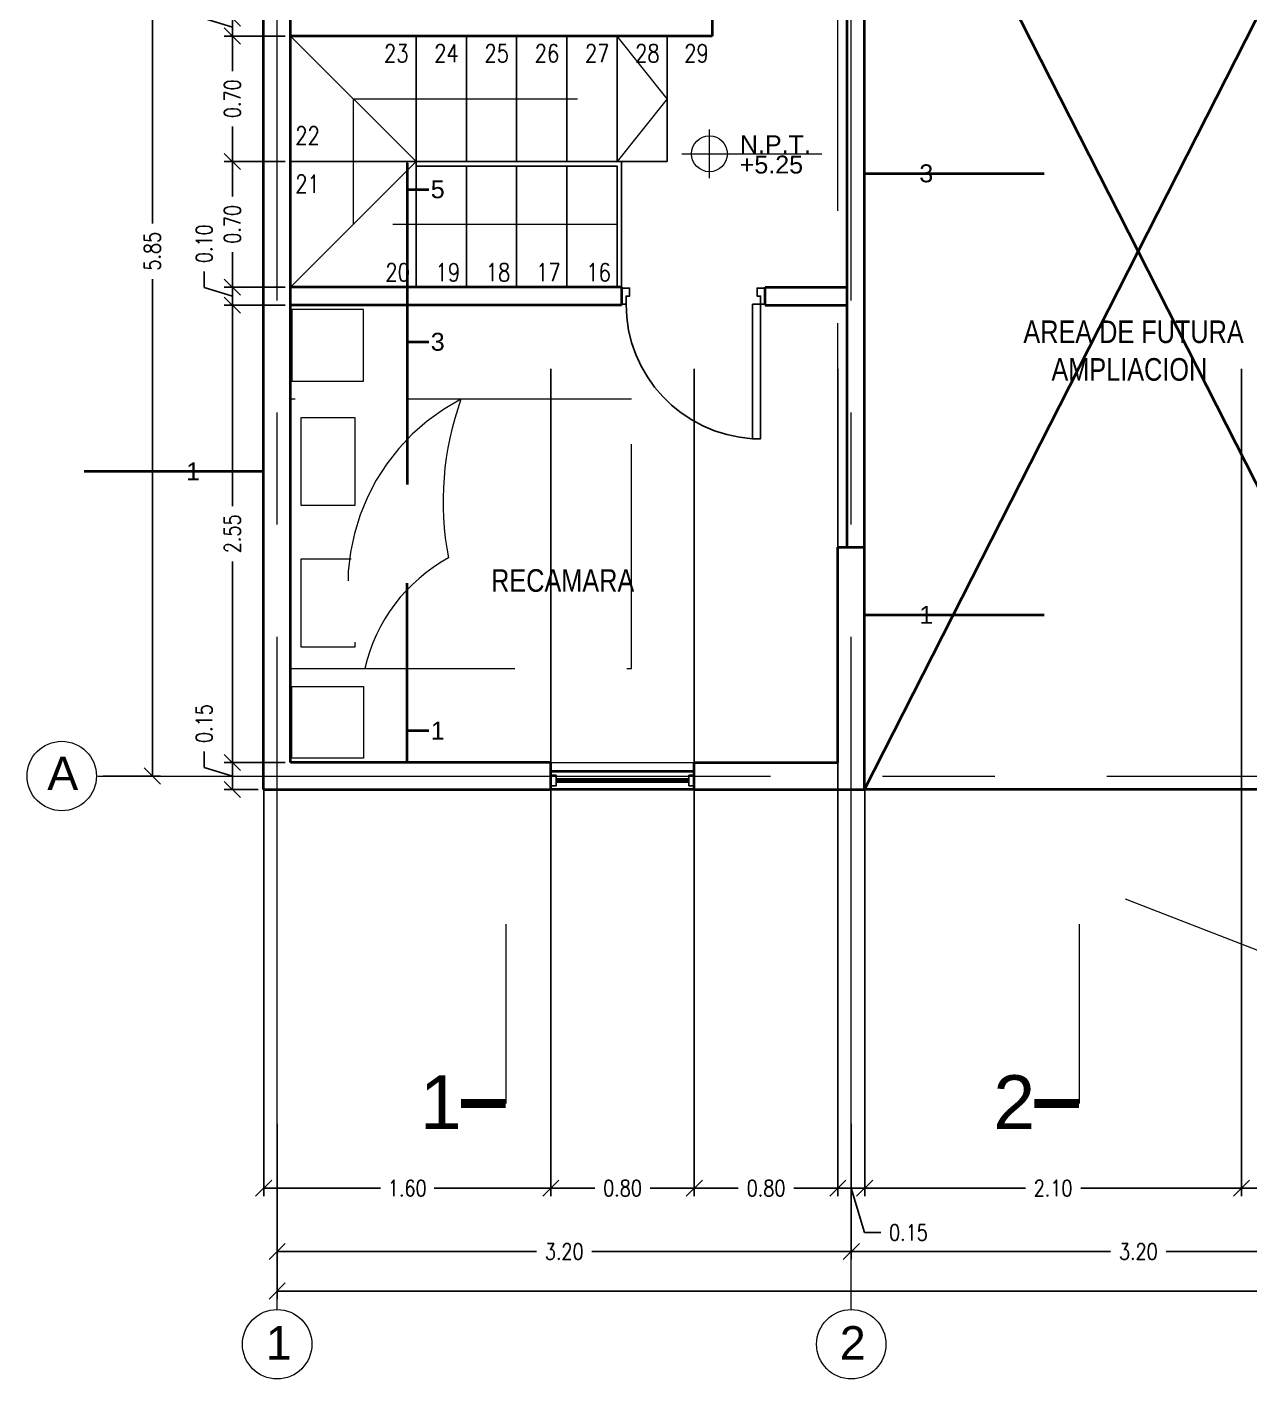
# Model space of a CAD drawing. Header units: metres. Extents: x -255 to -21, y -382 to -241.
# Drawn here: x -44.86 to -38.05, y -338.26 to -330.73 of the extents above; entities that cross this region are included whole.
import ezdxf
from ezdxf.enums import TextEntityAlignment as Align

# ---------------------------------------------------------------- set-up
doc = ezdxf.new("R2010")
doc.units = ezdxf.units.M
doc.header["$LTSCALE"] = 5
doc.header["$MEASUREMENT"] = 0
doc.linetypes.add('CENTER2', pattern=[1.125, 0.75, -0.125, 0.125, -0.125])
doc.linetypes.add('HIDDEN', pattern=[0.375, 0.25, -0.125])
doc.layers.get('0').update_dxf_attribs({"color": 30})
for name, color, linetype, lineweight in [('A-ANNO-DIMS', 3, 'Continuous', 18), ('A-ANNO-NOTE', 7, 'Continuous', 35), ('A-ANNO-SYMB', 3, 'Continuous', 18), ('A-ANNO-TEXT', 3, 'Continuous', 18), ('A-DOOR-FULL', 4, 'Continuous', 25), ('A-FLOR-LEVL', 7, 'Continuous', 35), ('A-FLOR-OVHD', 3, 'HIDDEN', 18), ('A-FLOR-STRS', 4, 'Continuous', 25), ('A-FURN', 8, 'Continuous', 18), ('A-GLAZ-FULL', 4, 'Continuous', 25), ('A-WALL-FULL-EXTR', 7, 'Continuous', 35), ('A-WALL-FULL-INTR', 7, 'Continuous', 35)]:
    doc.layers.add(name, color=color, linetype=linetype, lineweight=lineweight)
doc.styles.add('E-ARIAL', font='arial.ttf')
doc.styles.add('E-ROMANS', font='romans.shx', dxfattribs={"width": 0.8})
doc.styles.get("Standard").update_dxf_attribs({"font": 'arial.ttf'})
doc.dimstyles.new('E-0050_TICK_18', dxfattribs={"dimscale": 0.001, "dimtxt": 90, "dimasz": 90, "dimexe": 45, "dimexo": 30, "dimgap": 45, "dimtad": 0, "dimzin": 0, "dimdsep": 46, "dimtxsty": 'E-ROMANS', "dimblk": 'OBLIQUE', "dimcen": 45, "dimclrd": 256, "dimclre": 256, "dimclrt": 256, "dimadec": 0, "dimazin": 0, "dimtfac": 1, "dimtmove": 1, "dimatfit": 3, "dimldrblk": 'OPEN90', "dimfxl": 1, "dimtfill": 1, "dimtolj": 1, "dimtzin": 0, "dimarcsym": 0})
doc.dimstyles.new('E-0200_TICK_12', dxfattribs={"dimscale": 0.001, "dimtxt": 240, "dimasz": 240, "dimexe": 120, "dimexo": 80, "dimgap": 120, "dimtad": 0, "dimzin": 0, "dimdsep": 46, "dimtxsty": 'E-ROMANS', "dimblk": 'OBLIQUE', "dimcen": 120, "dimclrd": 256, "dimclre": 256, "dimclrt": 256, "dimadec": 0, "dimazin": 0, "dimtfac": 1, "dimtmove": 1, "dimatfit": 3, "dimldrblk": 'OPEN90', "dimfxl": 1, "dimtfill": 1, "dimtolj": 1, "dimtzin": 0, "dimlwd": -1, "dimarcsym": 0})

# ---------------------------------------------------------------- blocks, each defined once
blk = doc.blocks.new('TAG-LEVEL-PL')
for p, q in [((0, -0.1359), (0, 0.1359)), ((-0.1545, 0), (0.6266, 0))]:
    blk.add_line(p, q)
blk.add_circle((0, 0), 0.1)
at = {"style": 'E-ARIAL'}
blk.add_attdef('REF', text='', height=0.1, dxfattribs=at).set_placement((0.1697, -0.0271), align=Align.BOTTOM_LEFT)
blk.add_attdef('NIVEL', text='', height=0.1, dxfattribs=at).set_placement((0.1688, -0.01), align=Align.TOP_LEFT)
blk = doc.blocks.new('DOOR-75')
for points in [[(-0.07, 0.84), (-0.07, 0.09), (-0.025, 0.09), (-0.025, 0.84), (-0.07, 0.84)], [(-0.775, 0.09), (-0.8, 0.09), (-0.8, 0), (-0.755, 0), (-0.755, 0.045), (-0.775, 0.045), (-0.775, 0.09)], [(-0.025, 0.09), (0, 0.09), (0, 0), (-0.045, 0), (-0.045, 0.045), (-0.025, 0.045), (-0.025, 0.09)]]:
    blk.add_lwpolyline(points)
at = {"linetype": 'HIDDEN'}
blk.add_arc((-0.0225, 0.089), 0.7525, 93.61808, 179.92486, dxfattribs=at)
blk = doc.blocks.new('_Oblique')
at = {"color": 0, "linetype": 'ByBlock', "lineweight": -2}
blk.add_line((-0.5, -0.5), (0.5, 0.5), dxfattribs=at)
blk = doc.blocks.new('*D316')
at = {"layer": 'A-ANNO-DIMS', "lineweight": -2, "transparency": 16777216}
for p, q in [((-43.4679, -336.8433), (-43.4679, -337.5997)), ((-40.2679, -336.8433), (-40.2679, -337.5997)), ((-43.4679, -337.5547), (-42.0226, -337.5547)), ((-40.2679, -337.5547), (-41.7132, -337.5547))]:
    blk.add_line(p, q, dxfattribs=at)
at = {"layer": 'A-ANNO-DIMS', "lineweight": -2, "transparency": 16777216, "xscale": 0.09, "yscale": 0.09, "zscale": 0.09, "rotation": 180}
blk.add_blockref('_Oblique', (-43.4679, -337.5547), dxfattribs=at)
at = {"layer": 'A-ANNO-DIMS', "lineweight": -2, "transparency": 16777216, "xscale": 0.09, "yscale": 0.09, "zscale": 0.09}
blk.add_blockref('_Oblique', (-40.2679, -337.5547), dxfattribs=at)
at = {"layer": 'A-ANNO-DIMS', "transparency": 16777216, "insert": (-41.8679, -337.5547), "char_height": 0.09, "attachment_point": 5, "style": 'E-ROMANS', "bg_fill": 3, "box_fill_scale": 1.25, "bg_fill_color": 256, "bg_fill_true_color": 13158600, "bg_fill_transparency": 0}
blk.add_mtext('\\A1;3.20', dxfattribs=at)
blk = doc.blocks.new('_Open90')
at = {"color": 0, "linetype": 'ByBlock', "lineweight": -2}
for p, q in [((0, 0), (-1, 0)), ((-0.5, 0.5), (0, 0)), ((0, 0), (-0.5, -0.5))]:
    blk.add_line(p, q, dxfattribs=at)
blk = doc.blocks.new('*D317')
at = {"layer": 'A-ANNO-DIMS', "lineweight": -2, "transparency": 16777216}
for p, q in [((-40.2679, -336.8433), (-40.2679, -337.5997)), ((-37.0679, -337.5247), (-37.0679, -337.5097)), ((-40.2679, -337.5547), (-38.8226, -337.5547)), ((-37.0679, -337.5547), (-38.5132, -337.5547))]:
    blk.add_line(p, q, dxfattribs=at)
at = {"layer": 'A-ANNO-DIMS', "lineweight": -2, "transparency": 16777216, "xscale": 0.09, "yscale": 0.09, "zscale": 0.09, "rotation": 180}
blk.add_blockref('_Oblique', (-40.2679, -337.5547), dxfattribs=at)
at = {"layer": 'A-ANNO-DIMS', "lineweight": -2, "transparency": 16777216, "xscale": 0.09, "yscale": 0.09, "zscale": 0.09}
blk.add_blockref('_Oblique', (-37.0679, -337.5547), dxfattribs=at)
at = {"layer": 'A-ANNO-DIMS', "transparency": 16777216, "insert": (-38.6679, -337.5547), "char_height": 0.09, "attachment_point": 5, "style": 'E-ROMANS', "bg_fill": 3, "box_fill_scale": 1.25, "bg_fill_color": 256, "bg_fill_true_color": 13158600, "bg_fill_transparency": 0}
blk.add_mtext('\\A1;3.20', dxfattribs=at)
blk = doc.blocks.new('*D322')
at = {"layer": 'A-ANNO-DIMS', "lineweight": -2, "transparency": 16777216}
for p, q in [((-43.4679, -336.8433), (-43.4679, -337.8198)), ((-24.2679, -336.8433), (-24.2679, -337.8198)), ((-43.4679, -337.7748), (-24.2679, -337.7748))]:
    blk.add_line(p, q, dxfattribs=at)
at = {"layer": 'A-ANNO-DIMS', "lineweight": -2, "transparency": 16777216, "xscale": 0.09, "yscale": 0.09, "zscale": 0.09, "rotation": 180}
blk.add_blockref('_Oblique', (-43.4679, -337.7748), dxfattribs=at)
at = {"layer": 'A-ANNO-DIMS', "lineweight": -2, "transparency": 16777216, "xscale": 0.09, "yscale": 0.09, "zscale": 0.09}
blk.add_blockref('_Oblique', (-24.2679, -337.7748), dxfattribs=at)
at = {"layer": 'A-ANNO-DIMS', "transparency": 16777216, "insert": (-33.4432, -337.8662), "char_height": 0.09, "attachment_point": 5, "style": 'E-ROMANS', "bg_fill": 3, "box_fill_scale": 1.25, "bg_fill_color": 256, "bg_fill_true_color": 13158600, "bg_fill_transparency": 0}
blk.add_mtext('\\A1;19.20', dxfattribs=at)
blk = doc.blocks.new('*D323')
at = {"layer": 'A-ANNO-DIMS', "lineweight": -2, "transparency": 16777216}
for p, q in [((-43.5429, -332.6347), (-43.5429, -337.2463)), ((-41.9429, -332.6347), (-41.9429, -337.2463)), ((-43.5429, -337.2013), (-42.8925, -337.2013)), ((-41.9429, -337.2013), (-42.5934, -337.2013))]:
    blk.add_line(p, q, dxfattribs=at)
at = {"layer": 'A-ANNO-DIMS', "lineweight": -2, "transparency": 16777216, "xscale": 0.09, "yscale": 0.09, "zscale": 0.09, "rotation": 180}
blk.add_blockref('_Oblique', (-43.5429, -337.2013), dxfattribs=at)
at = {"layer": 'A-ANNO-DIMS', "lineweight": -2, "transparency": 16777216, "xscale": 0.09, "yscale": 0.09, "zscale": 0.09}
blk.add_blockref('_Oblique', (-41.9429, -337.2013), dxfattribs=at)
at = {"layer": 'A-ANNO-DIMS', "transparency": 16777216, "insert": (-42.7429, -337.2013), "char_height": 0.09, "attachment_point": 5, "style": 'E-ROMANS', "bg_fill": 3, "box_fill_scale": 1.25, "bg_fill_color": 256, "bg_fill_true_color": 13158600, "bg_fill_transparency": 0}
blk.add_mtext('\\A1;1.60', dxfattribs=at)
blk = doc.blocks.new('*D324')
at = {"layer": 'A-ANNO-DIMS', "lineweight": -2, "transparency": 16777216}
for p, q in [((-41.9429, -332.6347), (-41.9429, -337.2463)), ((-41.1429, -332.6347), (-41.1429, -337.2463)), ((-41.9429, -337.2013), (-41.6976, -337.2013)), ((-41.1429, -337.2013), (-41.3882, -337.2013))]:
    blk.add_line(p, q, dxfattribs=at)
at = {"layer": 'A-ANNO-DIMS', "lineweight": -2, "transparency": 16777216, "xscale": 0.09, "yscale": 0.09, "zscale": 0.09, "rotation": 180}
blk.add_blockref('_Oblique', (-41.9429, -337.2013), dxfattribs=at)
at = {"layer": 'A-ANNO-DIMS', "lineweight": -2, "transparency": 16777216, "xscale": 0.09, "yscale": 0.09, "zscale": 0.09}
blk.add_blockref('_Oblique', (-41.1429, -337.2013), dxfattribs=at)
at = {"layer": 'A-ANNO-DIMS', "transparency": 16777216, "insert": (-41.5429, -337.2013), "char_height": 0.09, "attachment_point": 5, "style": 'E-ROMANS', "bg_fill": 3, "box_fill_scale": 1.25, "bg_fill_color": 256, "bg_fill_true_color": 13158600, "bg_fill_transparency": 0}
blk.add_mtext('\\A1;0.80', dxfattribs=at)
blk = doc.blocks.new('*D325')
at = {"layer": 'A-ANNO-DIMS', "lineweight": -2, "transparency": 16777216}
for p, q in [((-41.1429, -332.6347), (-41.1429, -337.2463)), ((-40.3429, -332.6347), (-40.3429, -337.2463)), ((-41.1429, -337.2013), (-40.8976, -337.2013)), ((-40.3429, -337.2013), (-40.5882, -337.2013))]:
    blk.add_line(p, q, dxfattribs=at)
at = {"layer": 'A-ANNO-DIMS', "lineweight": -2, "transparency": 16777216, "xscale": 0.09, "yscale": 0.09, "zscale": 0.09, "rotation": 180}
blk.add_blockref('_Oblique', (-41.1429, -337.2013), dxfattribs=at)
at = {"layer": 'A-ANNO-DIMS', "lineweight": -2, "transparency": 16777216, "xscale": 0.09, "yscale": 0.09, "zscale": 0.09}
blk.add_blockref('_Oblique', (-40.3429, -337.2013), dxfattribs=at)
at = {"layer": 'A-ANNO-DIMS', "transparency": 16777216, "insert": (-40.7429, -337.2013), "char_height": 0.09, "attachment_point": 5, "style": 'E-ROMANS', "bg_fill": 3, "box_fill_scale": 1.25, "bg_fill_color": 256, "bg_fill_true_color": 13158600, "bg_fill_transparency": 0}
blk.add_mtext('\\A1;0.80', dxfattribs=at)
blk = doc.blocks.new('*D326')
at = {"layer": 'A-ANNO-DIMS', "lineweight": -2, "transparency": 16777216}
for p, q in [((-40.3429, -332.6347), (-40.3429, -337.2463)), ((-40.1929, -332.6347), (-40.1929, -337.2463)), ((-40.3429, -337.2013), (-40.1929, -337.2013)), ((-40.2679, -337.2013), (-40.1937, -337.4488)), ((-40.1937, -337.4488), (-40.1037, -337.4488))]:
    blk.add_line(p, q, dxfattribs=at)
at = {"layer": 'A-ANNO-DIMS', "lineweight": -2, "transparency": 16777216, "xscale": 0.09, "yscale": 0.09, "zscale": 0.09, "rotation": 180}
blk.add_blockref('_Oblique', (-40.3429, -337.2013), dxfattribs=at)
at = {"layer": 'A-ANNO-DIMS', "lineweight": -2, "transparency": 16777216, "xscale": 0.09, "yscale": 0.09, "zscale": 0.09}
blk.add_blockref('_Oblique', (-40.1929, -337.2013), dxfattribs=at)
at = {"layer": 'A-ANNO-DIMS', "transparency": 16777216, "insert": (-39.949, -337.4488), "char_height": 0.09, "attachment_point": 5, "style": 'E-ROMANS', "bg_fill": 3, "box_fill_scale": 1.25, "bg_fill_color": 256, "bg_fill_true_color": 13158600, "bg_fill_transparency": 0}
blk.add_mtext('\\A1;0.15', dxfattribs=at)
blk = doc.blocks.new('*D327')
at = {"layer": 'A-ANNO-DIMS', "lineweight": -2, "transparency": 16777216}
for p, q in [((-40.1929, -332.6347), (-40.1929, -337.2463)), ((-38.0929, -332.6347), (-38.0929, -337.2463)), ((-40.1929, -337.2013), (-39.2976, -337.2013)), ((-38.0929, -337.2013), (-38.9882, -337.2013))]:
    blk.add_line(p, q, dxfattribs=at)
at = {"layer": 'A-ANNO-DIMS', "lineweight": -2, "transparency": 16777216, "xscale": 0.09, "yscale": 0.09, "zscale": 0.09, "rotation": 180}
blk.add_blockref('_Oblique', (-40.1929, -337.2013), dxfattribs=at)
at = {"layer": 'A-ANNO-DIMS', "lineweight": -2, "transparency": 16777216, "xscale": 0.09, "yscale": 0.09, "zscale": 0.09}
blk.add_blockref('_Oblique', (-38.0929, -337.2013), dxfattribs=at)
at = {"layer": 'A-ANNO-DIMS', "transparency": 16777216, "insert": (-39.1429, -337.2013), "char_height": 0.09, "attachment_point": 5, "style": 'E-ROMANS', "bg_fill": 3, "box_fill_scale": 1.25, "bg_fill_color": 256, "bg_fill_true_color": 13158600, "bg_fill_transparency": 0}
blk.add_mtext('\\A1;2.10', dxfattribs=at)
blk = doc.blocks.new('*D328')
at = {"layer": 'A-ANNO-DIMS', "lineweight": -2, "transparency": 16777216}
for p, q in [((-38.0929, -332.6347), (-38.0929, -337.2463)), ((-37.1429, -332.6347), (-37.1429, -337.2463)), ((-38.0929, -337.2013), (-37.7726, -337.2013)), ((-37.1429, -337.2013), (-37.4632, -337.2013))]:
    blk.add_line(p, q, dxfattribs=at)
at = {"layer": 'A-ANNO-DIMS', "lineweight": -2, "transparency": 16777216, "xscale": 0.09, "yscale": 0.09, "zscale": 0.09, "rotation": 180}
blk.add_blockref('_Oblique', (-38.0929, -337.2013), dxfattribs=at)
at = {"layer": 'A-ANNO-DIMS', "lineweight": -2, "transparency": 16777216, "xscale": 0.09, "yscale": 0.09, "zscale": 0.09}
blk.add_blockref('_Oblique', (-37.1429, -337.2013), dxfattribs=at)
at = {"layer": 'A-ANNO-DIMS', "transparency": 16777216, "insert": (-37.6179, -337.2013), "char_height": 0.09, "attachment_point": 5, "style": 'E-ROMANS', "bg_fill": 3, "box_fill_scale": 1.25, "bg_fill_color": 256, "bg_fill_true_color": 13158600, "bg_fill_transparency": 0}
blk.add_mtext('\\A1;0.95', dxfattribs=at)
blk = doc.blocks.new('*D520')
at = {"layer": 'A-ANNO-DIMS', "lineweight": -2, "transparency": 16777216}
for p, q in [((-43.8751, -330.6815), (-43.8751, -330.5915)), ((-43.4233, -330.6787), (-43.7626, -330.6787)), ((-43.7176, -330.6787), (-43.7176, -330.7787)), ((-43.7176, -330.7287), (-43.8751, -330.6815)), ((-43.4233, -330.7787), (-43.7626, -330.7787))]:
    blk.add_line(p, q, dxfattribs=at)
at = {"layer": 'A-ANNO-DIMS', "lineweight": -2, "transparency": 16777216, "xscale": 0.09, "yscale": 0.09, "zscale": 0.09}
for p, rotation in [((-43.7176, -330.6787), 90), ((-43.7176, -330.7787), 270)]:
    blk.add_blockref('_Oblique', p, dxfattribs=dict(at, rotation=rotation))
at = {"layer": 'A-ANNO-DIMS', "transparency": 16777216, "insert": (-43.8751, -330.4367), "char_height": 0.09, "attachment_point": 5, "rotation": 90, "style": 'E-ROMANS', "bg_fill": 3, "box_fill_scale": 1.25, "bg_fill_color": 256, "bg_fill_true_color": 13158600, "bg_fill_transparency": 0}
blk.add_mtext('\\A1;0.10', dxfattribs=at)
blk = doc.blocks.new('*D521')
at = {"layer": 'A-ANNO-DIMS', "lineweight": -2, "transparency": 16777216}
for p, q in [((-43.4233, -330.7787), (-43.7626, -330.7787)), ((-43.7176, -330.7787), (-43.7176, -330.974)), ((-43.7176, -331.4787), (-43.7176, -331.2834)), ((-43.4233, -331.4787), (-43.7626, -331.4787))]:
    blk.add_line(p, q, dxfattribs=at)
at = {"layer": 'A-ANNO-DIMS', "lineweight": -2, "transparency": 16777216, "xscale": 0.09, "yscale": 0.09, "zscale": 0.09}
for p, rotation in [((-43.7176, -330.7787), 90), ((-43.7176, -331.4787), 270)]:
    blk.add_blockref('_Oblique', p, dxfattribs=dict(at, rotation=rotation))
at = {"layer": 'A-ANNO-DIMS', "transparency": 16777216, "insert": (-43.7176, -331.1287), "char_height": 0.09, "attachment_point": 5, "rotation": 90, "style": 'E-ROMANS', "bg_fill": 3, "box_fill_scale": 1.25, "bg_fill_color": 256, "bg_fill_true_color": 13158600, "bg_fill_transparency": 0}
blk.add_mtext('\\A1;0.70', dxfattribs=at)
blk = doc.blocks.new('*D522')
at = {"layer": 'A-ANNO-DIMS', "lineweight": -2, "transparency": 16777216}
for p, q in [((-43.4233, -331.4787), (-43.7626, -331.4787)), ((-43.7176, -331.4787), (-43.7176, -331.674)), ((-43.7176, -332.1787), (-43.7176, -331.9834)), ((-43.4233, -332.1787), (-43.7626, -332.1787))]:
    blk.add_line(p, q, dxfattribs=at)
at = {"layer": 'A-ANNO-DIMS', "lineweight": -2, "transparency": 16777216, "xscale": 0.09, "yscale": 0.09, "zscale": 0.09}
for p, rotation in [((-43.7176, -331.4787), 90), ((-43.7176, -332.1787), 270)]:
    blk.add_blockref('_Oblique', p, dxfattribs=dict(at, rotation=rotation))
at = {"layer": 'A-ANNO-DIMS', "transparency": 16777216, "insert": (-43.7176, -331.8287), "char_height": 0.09, "attachment_point": 5, "rotation": 90, "style": 'E-ROMANS', "bg_fill": 3, "box_fill_scale": 1.25, "bg_fill_color": 256, "bg_fill_true_color": 13158600, "bg_fill_transparency": 0}
blk.add_mtext('\\A1;0.70', dxfattribs=at)
blk = doc.blocks.new('*D523')
at = {"layer": 'A-ANNO-DIMS', "lineweight": -2, "transparency": 16777216}
for p, q in [((-43.8751, -332.1815), (-43.8751, -332.0915)), ((-43.7176, -332.2287), (-43.8751, -332.1815)), ((-43.4233, -332.1787), (-43.7626, -332.1787)), ((-43.7176, -332.1787), (-43.7176, -332.2787)), ((-43.4233, -332.2787), (-43.7626, -332.2787))]:
    blk.add_line(p, q, dxfattribs=at)
at = {"layer": 'A-ANNO-DIMS', "lineweight": -2, "transparency": 16777216, "xscale": 0.09, "yscale": 0.09, "zscale": 0.09}
for p, rotation in [((-43.7176, -332.1787), 90), ((-43.7176, -332.2787), 270)]:
    blk.add_blockref('_Oblique', p, dxfattribs=dict(at, rotation=rotation))
at = {"layer": 'A-ANNO-DIMS', "transparency": 16777216, "insert": (-43.8751, -331.9367), "char_height": 0.09, "attachment_point": 5, "rotation": 90, "style": 'E-ROMANS', "bg_fill": 3, "box_fill_scale": 1.25, "bg_fill_color": 256, "bg_fill_true_color": 13158600, "bg_fill_transparency": 0}
blk.add_mtext('\\A1;0.10', dxfattribs=at)
blk = doc.blocks.new('*D524')
at = {"layer": 'A-ANNO-DIMS', "lineweight": -2, "transparency": 16777216}
for p, q in [((-43.4233, -332.2787), (-43.7626, -332.2787)), ((-43.7176, -332.2787), (-43.7176, -333.399)), ((-43.7176, -334.8287), (-43.7176, -333.7084)), ((-43.4233, -334.8287), (-43.7626, -334.8287))]:
    blk.add_line(p, q, dxfattribs=at)
at = {"layer": 'A-ANNO-DIMS', "lineweight": -2, "transparency": 16777216, "xscale": 0.09, "yscale": 0.09, "zscale": 0.09}
for p, rotation in [((-43.7176, -332.2787), 90), ((-43.7176, -334.8287), 270)]:
    blk.add_blockref('_Oblique', p, dxfattribs=dict(at, rotation=rotation))
at = {"layer": 'A-ANNO-DIMS', "transparency": 16777216, "insert": (-43.7176, -333.5537), "char_height": 0.09, "attachment_point": 5, "rotation": 90, "style": 'E-ROMANS', "bg_fill": 3, "box_fill_scale": 1.25, "bg_fill_color": 256, "bg_fill_true_color": 13158600, "bg_fill_transparency": 0}
blk.add_mtext('\\A1;2.55', dxfattribs=at)
blk = doc.blocks.new('*D525')
at = {"layer": 'A-ANNO-DIMS', "lineweight": -2, "transparency": 16777216}
for p, q in [((-43.8751, -334.8565), (-43.8751, -334.7665)), ((-43.7176, -334.9037), (-43.8751, -334.8565)), ((-43.4233, -334.8287), (-43.7626, -334.8287)), ((-43.7176, -334.8287), (-43.7176, -334.9787)), ((-43.5733, -334.9787), (-43.7626, -334.9787))]:
    blk.add_line(p, q, dxfattribs=at)
at = {"layer": 'A-ANNO-DIMS', "lineweight": -2, "transparency": 16777216, "xscale": 0.09, "yscale": 0.09, "zscale": 0.09}
for p, rotation in [((-43.7176, -334.8287), 90), ((-43.7176, -334.9787), 270)]:
    blk.add_blockref('_Oblique', p, dxfattribs=dict(at, rotation=rotation))
at = {"layer": 'A-ANNO-DIMS', "transparency": 16777216, "insert": (-43.8751, -334.6117), "char_height": 0.09, "attachment_point": 5, "rotation": 90, "style": 'E-ROMANS', "bg_fill": 3, "box_fill_scale": 1.25, "bg_fill_color": 256, "bg_fill_true_color": 13158600, "bg_fill_transparency": 0}
blk.add_mtext('\\A1;0.15', dxfattribs=at)
blk = doc.blocks.new('*D526')
at = {"layer": 'A-ANNO-DIMS', "lineweight": -2, "transparency": 16777216}
for p, q in [((-44.4383, -329.0537), (-44.1184, -329.0537)), ((-44.1634, -329.0537), (-44.1634, -331.824)), ((-44.1634, -334.9037), (-44.1634, -332.1334)), ((-44.4383, -334.9037), (-44.1184, -334.9037))]:
    blk.add_line(p, q, dxfattribs=at)
at = {"layer": 'A-ANNO-DIMS', "lineweight": -2, "transparency": 16777216, "xscale": 0.09, "yscale": 0.09, "zscale": 0.09}
for p, rotation in [((-44.1634, -329.0537), 90), ((-44.1634, -334.9037), 270)]:
    blk.add_blockref('_Oblique', p, dxfattribs=dict(at, rotation=rotation))
at = {"layer": 'A-ANNO-DIMS', "transparency": 16777216, "insert": (-44.1634, -331.9787), "char_height": 0.09, "attachment_point": 5, "rotation": 90, "style": 'E-ROMANS', "bg_fill": 3, "box_fill_scale": 1.25, "bg_fill_color": 256, "bg_fill_true_color": 13158600, "bg_fill_transparency": 0}
blk.add_mtext('\\A1;5.85', dxfattribs=at)
blk = doc.blocks.new('TAG-CORTE-2')
blk.add_line((0, 0), (0, 2))
at = {"const_width": 0.1}
blk.add_lwpolyline([(0, 2), (0.5, 2)], dxfattribs=at)
at = {"style": 'E-ARIAL'}
blk.add_attdef('A', text='', height=0.6, dxfattribs=at).set_placement((0.5, 2), align=Align.MIDDLE_LEFT)

msp = doc.modelspace()

# ---------------------------------------------------------------- linework, layer by layer
at = {"layer": 'A-ANNO-SYMB', "linetype": 'CENTER2'}
for p, q in [((-43.4683, -337.8776), (-43.4683, -327.2642)), ((-40.2683, -337.8776), (-40.2683, -327.2642)), ((-44.4683, -334.9037), (-23.2683, -334.9037))]:
    msp.add_line(p, q, dxfattribs=at)
for centre in [(-44.6686, -334.9037), (-43.4679, -338.0712), (-40.2679, -338.0712)]:
    msp.add_circle(centre, 0.1935, dxfattribs=at)
at = {"layer": 'A-FLOR-LEVL'}
for p, q in [((-41.1433, -334.8787), (-41.9433, -334.8787)), ((-41.1433, -334.9787), (-41.9433, -334.9787))]:
    msp.add_line(p, q, dxfattribs=at)
at = {"layer": 'A-FLOR-LEVL', "color": 8}
msp.add_line((-37.1433, -334.9787), (-40.1933, -334.9787), dxfattribs=at)
at = {"layer": 'A-FLOR-LEVL'}
for points in [[(-40.1933, -334.9787), (-37.1433, -328.9787)], [(-40.1933, -328.9787), (-37.1433, -334.9787)]]:
    msp.add_lwpolyline(points, dxfattribs=at)
at = {"layer": 'A-FLOR-OVHD'}
for p, q in [((-40.3433, -333.6287), (-40.3433, -330.3287)), ((-41.2933, -331.1287), (-41.5733, -330.7787)), ((-43.0433, -331.8287), (-43.0433, -331.1287)), ((-43.0433, -331.1287), (-41.2933, -331.1287)), ((-41.2933, -331.1287), (-41.5733, -331.4787)), ((-41.5733, -331.8287), (-43.0433, -331.8287)), ((-38.7408, -335.5885), (-37.687, -335.9988))]:
    msp.add_line(p, q, dxfattribs=at)
at = {"layer": 'A-FLOR-STRS'}
for p, q in [((-42.6933, -331.4787), (-43.3933, -330.7787)), ((-42.6933, -331.4787), (-42.6933, -330.7787)), ((-42.4133, -331.4787), (-42.4133, -330.7787)), ((-42.1333, -331.4787), (-42.1333, -330.7787)), ((-41.8533, -331.4787), (-41.8533, -330.7787)), ((-41.5733, -331.4787), (-41.5733, -330.7787)), ((-41.2933, -331.4787), (-41.2933, -330.7787)), ((-42.6933, -331.4787), (-43.3933, -331.4787)), ((-43.3933, -331.4787), (-42.3448, -331.4787)), ((-42.6933, -331.4787), (-43.3933, -332.1787)), ((-42.6933, -331.4787), (-42.6933, -332.1787)), ((-42.6933, -331.5037), (-42.6933, -331.4787)), ((-42.4133, -331.5037), (-42.4133, -332.1787)), ((-42.1333, -331.5037), (-42.1333, -332.1787)), ((-41.8533, -331.5037), (-41.8533, -332.1787)), ((-41.5733, -331.5037), (-41.5733, -332.1787)), ((-41.5483, -331.4787), (-41.2933, -331.4787))]:
    msp.add_line(p, q, dxfattribs=at)
for points in [[(-41.5483, -332.1787), (-41.5483, -331.4787), (-42.6933, -331.4787)], [(-41.5733, -332.1787), (-41.5733, -331.5037), (-42.6933, -331.5037)]]:
    msp.add_lwpolyline(points, dxfattribs=at)
at = {"layer": 'A-FURN', "linetype": 'HIDDEN'}
for p, q in [((-42.9858, -332.3037), (-43.3858, -332.3037)), ((-43.3858, -332.3037), (-43.3858, -332.7025)), ((-42.9858, -332.7025), (-42.9858, -332.3037)), ((-43.3858, -332.7025), (-42.9858, -332.7025)), ((-43.3933, -332.8037), (-43.3933, -334.3037)), ((-41.4933, -332.8037), (-43.3933, -332.8037)), ((-41.4933, -334.3037), (-41.4933, -332.8037)), ((-43.3933, -334.3037), (-41.4933, -334.3037)), ((-43.3858, -334.8037), (-43.3858, -334.4049)), ((-43.3858, -334.4049), (-42.9858, -334.4049)), ((-42.9858, -334.4049), (-42.9858, -334.8037)), ((-42.9858, -334.8037), (-43.3858, -334.8037))]:
    msp.add_line(p, q, dxfattribs=at)
msp.add_lwpolyline([(-43.0335, -332.9063), (-43.3357, -332.9063), (-43.3357, -333.3947), (-43.0335, -333.3947)], close=True, dxfattribs=at)
msp.add_lwpolyline([(-43.0547, -333.6949), (-43.3357, -333.6949), (-43.3357, -334.1833), (-43.0335, -334.1833), (-43.0335, -334.1585)], dxfattribs=at)
for centre, radius, start, end in [((-41.9034, -333.8424), 1.1706, 117.46532, 203.2116), ((-40.864, -333.374), 1.6791, 160.14553, 190.79235), ((-42.0619, -334.5142), 0.9412, 118.6672, 167.07686)]:
    msp.add_arc(centre, radius, start, end, dxfattribs=at)
at = {"layer": 'A-GLAZ-FULL'}
for p, q in [((-41.9433, -334.8987), (-41.9133, -334.8987)), ((-41.1733, -334.8987), (-41.1433, -334.8987)), ((-41.9433, -334.9587), (-41.9133, -334.9587)), ((-41.9133, -334.9187), (-41.1733, -334.9187)), ((-41.9133, -334.9287), (-41.1733, -334.9287)), ((-41.9133, -334.9387), (-41.1733, -334.9387)), ((-41.1733, -334.9587), (-41.1433, -334.9587))]:
    msp.add_line(p, q, dxfattribs=at)
at = {"layer": 'A-GLAZ-FULL', "ltscale": 0.001}
for p, q in [((-41.9133, -334.9587), (-41.9133, -334.8987)), ((-41.1733, -334.9587), (-41.1733, -334.8987))]:
    msp.add_line(p, q, dxfattribs=at)
at = {"layer": 'A-WALL-FULL-EXTR'}
for p, q in [((-43.5433, -334.9787), (-43.5433, -328.9787)), ((-43.3933, -332.1787), (-43.3933, -330.6787)), ((-43.3933, -334.8287), (-43.3933, -332.1787)), ((-40.3433, -334.8287), (-40.3433, -333.6287)), ((-40.1933, -334.9787), (-40.1933, -333.6287)), ((-41.9433, -334.8287), (-43.3933, -334.8287)), ((-41.9433, -334.9787), (-41.9433, -334.8287)), ((-43.5433, -334.9787), (-41.9433, -334.9787)), ((-40.3433, -334.9787), (-40.1933, -334.9787))]:
    msp.add_line(p, q, dxfattribs=at)
msp.add_lwpolyline([(-40.3433, -333.6287), (-40.1933, -333.6287)], dxfattribs=at)
at = {"layer": 'A-WALL-FULL-INTR'}
for p, q in [((-40.2933, -330.3287), (-40.2933, -333.6287)), ((-40.1933, -333.6287), (-40.1933, -330.3287)), ((-41.0432, -330.6787), (-41.0432, -330.7787)), ((-41.0432, -330.7787), (-43.3933, -330.7787)), ((-41.5483, -332.1787), (-43.3933, -332.1787)), ((-41.5483, -332.2787), (-43.3933, -332.2787))]:
    msp.add_line(p, q, dxfattribs=at)
for points in [[(-41.5483, -332.1787), (-41.5483, -332.2787)], [(-40.7483, -332.1787), (-40.2933, -332.1787)], [(-40.7483, -332.2787), (-40.7483, -332.1787)], [(-40.7483, -332.2787), (-40.2933, -332.2787)]]:
    msp.add_lwpolyline(points, dxfattribs=at)

# ---------------------------------------------------------------- block references
at = {"layer": 'A-ANNO-SYMB'}
msp.add_blockref('TAG-LEVEL-PL', (-41.0586, -331.4351), dxfattribs=at).add_auto_attribs({'NIVEL': '+5.25', 'REF': 'N.P.T.'})
at = {"layer": 'A-DOOR-FULL', "xscale": -1, "rotation": 180}
msp.add_blockref('DOOR-75', (-40.7483, -332.1837), dxfattribs=at)

# ---------------------------------------------------------------- texts
at = {"layer": 'A-ANNO-TEXT'}
for s, insert, char_height, attachment_point, style in [('23', (-42.7356, -330.9252), 0.1, 9, 'E-ROMANS'), ('24', (-42.4556, -330.9252), 0.1, 9, 'E-ROMANS'), ('25', (-42.1756, -330.9252), 0.1, 9, 'E-ROMANS'), ('26', (-41.8956, -330.9252), 0.1, 9, 'E-ROMANS'), ('27', (-41.6156, -330.9252), 0.1, 9, 'E-ROMANS'), ('28', (-41.3356, -330.9252), 0.1, 9, 'E-ROMANS'), ('29', (-41.0622, -330.9252), 0.1, 9, 'E-ROMANS'), ('22', (-43.2302, -331.3839), 0.1, 9, 'E-ROMANS'), ('3', (-39.8887, -331.5449), 0.1, 4, 'E-ARIAL'), ('21', (-43.2301, -331.6531), 0.1, 9, 'E-ROMANS'), ('5', (-42.6118, -331.6338), 0.1, 4, 'E-ARIAL'), ('20', (-42.728, -332.1459), 0.1, 9, 'E-ROMANS'), ('19', (-42.448, -332.1459), 0.1, 9, 'E-ROMANS'), ('18', (-42.168, -332.1459), 0.1, 9, 'E-ROMANS'), ('17', (-41.888, -332.1459), 0.1, 9, 'E-ROMANS'), ('16', (-41.608, -332.1459), 0.1, 9, 'E-ROMANS'), ('{\\fArial|b0|i0|c0|p34;AREA DE FUTURA\\P    AMPLIACION}', (-39.3086, -332.3642), 0.126, 1, 'E-ROMANS'), ('3', (-42.6118, -332.4839), 0.1, 4, 'E-ARIAL'), ('1', (-43.8978, -333.206), 0.1, 6, 'E-ARIAL'), ('{\\fArial|b0|i0|c0|p34;RECAMARA}', (-42.2754, -333.7509), 0.126, 1, 'E-ROMANS')]:
    msp.add_mtext(s, dxfattribs=dict(at, insert=insert, char_height=char_height, attachment_point=attachment_point, style=style))
at = {"layer": 'A-ANNO-TEXT', "char_height": 0.186083, "attachment_point": 1}
for s, insert in [('{\\fArial|b0|i0|c0|p34;A}', (-44.7496, -334.7965)), ('{\\fArial|b0|i0|c0|p34;1}', (-43.5319, -337.9704)), ('{\\fArial|b0|i0|c0|p34;2}', (-40.3319, -337.9704))]:
    msp.add_mtext(s, dxfattribs=dict(at, insert=insert))

# ---------------------------------------------------------------- leaders
at = {"layer": 'A-ANNO-NOTE'}
for points in [[(-42.7433, -331.4872), (-42.7433, -331.6338), (-42.6221, -331.6338)], [(-40.1933, -331.545), (-40.0202, -331.5449), (-39.8991, -331.5449)]]:
    msp.add_leader(points, dimstyle='E-0200_TICK_12', override={"dimasz": 0.2, "dimgap": 0.8, "dimtad": 0, "dimldrblk": 'Open90'}, dxfattribs=at)

# ---------------------------------------------------------------- next in the draw order: dimensions: what is measured, and where the dimension line sits
at = {"layer": 'A-ANNO-DIMS'}
for base, p1, p2, picture, middle in [((-44.1634, -334.9037), (-44.4683, -329.0537), (-44.4683, -334.9037), '*D526', (-44.1634, -331.9787)), ((-43.7176, -330.7787), (-43.3933, -330.6787), (-43.3933, -330.7787), '*D520', (-43.8751, -330.5465))]:
    dim = msp.add_linear_dim(base=base, p1=p1, p2=p2, angle=90, dimstyle='E-0050_TICK_18', dxfattribs=at)
    dim.commit()
    dim.dimension.update_dxf_attribs({"geometry": picture, "text_midpoint": middle})
dim = msp.add_linear_dim(base=(-40.2679, -337.5547), p1=(-43.4679, -336.8133), p2=(-40.2679, -336.8133), dimstyle='E-0050_TICK_18', dxfattribs=at)
dim.commit()
dim.dimension.update_dxf_attribs({"geometry": '*D316', "text_midpoint": (-41.8679, -337.5547)})

# ---------------------------------------------------------------- next in the draw order: dimensions: what is measured, and where the dimension line sits
dim = msp.add_linear_dim(base=(-43.7176, -331.4787), p1=(-43.3933, -330.7787), p2=(-43.3933, -331.4787), angle=90, dimstyle='E-0050_TICK_18', dxfattribs=at)
dim.commit()
dim.dimension.update_dxf_attribs({"geometry": '*D521', "text_midpoint": (-43.7176, -331.1287)})
dim = msp.add_linear_dim(base=(-37.0679, -337.5547), p1=(-40.2679, -336.8133), p2=(-37.0679, -337.5547), dimstyle='E-0050_TICK_18', dxfattribs=at)
dim.commit()
dim.dimension.update_dxf_attribs({"geometry": '*D317', "text_midpoint": (-38.6679, -337.5547)})

# ---------------------------------------------------------------- next in the draw order: dimensions: what is measured, and where the dimension line sits
dim = msp.add_linear_dim(base=(-43.7176, -332.1787), p1=(-43.3933, -331.4787), p2=(-43.3933, -332.1787), angle=90, dimstyle='E-0050_TICK_18', dxfattribs=at)
dim.commit()
dim.dimension.update_dxf_attribs({"geometry": '*D522', "text_midpoint": (-43.7176, -331.8287)})
dim = msp.add_linear_dim(base=(-24.2679, -337.7748), p1=(-43.4679, -336.8133), p2=(-24.2679, -336.8133), dimstyle='E-0050_TICK_18', dxfattribs=at)
dim.commit()
dim.dimension.update_dxf_attribs({"geometry": '*D322', "text_midpoint": (-33.4432, -337.8662), "dimtype": 160})

# ---------------------------------------------------------------- next in the draw order: dimensions: what is measured, and where the dimension line sits
dim = msp.add_linear_dim(base=(-43.7176, -332.2787), p1=(-43.3933, -332.1787), p2=(-43.3933, -332.2787), angle=90, dimstyle='E-0050_TICK_18', dxfattribs=at)
dim.commit()
dim.dimension.update_dxf_attribs({"geometry": '*D523', "text_midpoint": (-43.8751, -332.0465)})
dim = msp.add_linear_dim(base=(-41.9429, -337.2013), p1=(-43.5429, -332.6047), p2=(-41.9429, -332.6047), dimstyle='E-0050_TICK_18', dxfattribs=at)
dim.commit()
dim.dimension.update_dxf_attribs({"geometry": '*D323', "text_midpoint": (-42.7429, -337.2013)})

# ---------------------------------------------------------------- next in the draw order: block references
at = {"layer": 'A-ANNO-SYMB'}
ref = msp.add_blockref('TAG-CORTE-2', (-42.1939, -335.73), dxfattribs=dict(at, xscale=0.5, yscale=0.5, zscale=0.5, rotation=180))
ref.add_attrib('A', '1', dxfattribs={"layer": '0', "height": 0.2998, "style": 'E-ARIAL'}).set_placement((-42.6722, -336.7217), align=Align.MIDDLE_LEFT)

# ---------------------------------------------------------------- next in the draw order: texts
at = {"layer": 'A-ANNO-TEXT', "insert": (-42.6118, -334.6508), "char_height": 0.1, "attachment_point": 4, "style": 'E-ARIAL'}
msp.add_mtext('1', dxfattribs=at)

# ---------------------------------------------------------------- next in the draw order: dimensions: what is measured, and where the dimension line sits
at = {"layer": 'A-ANNO-DIMS'}
dim = msp.add_linear_dim(base=(-43.7176, -334.8287), p1=(-43.3933, -332.2787), p2=(-43.3933, -334.8287), angle=90, dimstyle='E-0050_TICK_18', dxfattribs=at)
dim.commit()
dim.dimension.update_dxf_attribs({"geometry": '*D524', "text_midpoint": (-43.7176, -333.5537)})
dim = msp.add_linear_dim(base=(-41.1429, -337.2013), p1=(-41.9429, -332.6047), p2=(-41.1429, -332.6047), dimstyle='E-0050_TICK_18', dxfattribs=at)
dim.commit()
dim.dimension.update_dxf_attribs({"geometry": '*D324', "text_midpoint": (-41.5429, -337.2013)})

# ---------------------------------------------------------------- next in the draw order: leaders
at = {"layer": 'A-ANNO-NOTE'}
for points in [[(-42.7433, -332.2787), (-42.7433, -332.4839), (-42.6221, -332.4839)], [(-42.7433, -334.8287), (-42.7433, -334.6508), (-42.6221, -334.6508)]]:
    msp.add_leader(points, dimstyle='E-0200_TICK_12', override={"dimasz": 0.2, "dimgap": 0.8, "dimtad": 0, "dimldrblk": 'Open90'}, dxfattribs=at)

# ---------------------------------------------------------------- next in the draw order: dimensions: what is measured, and where the dimension line sits
at = {"layer": 'A-ANNO-DIMS'}
dim = msp.add_linear_dim(base=(-40.3429, -337.2013), p1=(-41.1429, -332.6047), p2=(-40.3429, -332.6047), dimstyle='E-0050_TICK_18', dxfattribs=at)
dim.commit()
dim.dimension.update_dxf_attribs({"geometry": '*D325', "text_midpoint": (-40.7429, -337.2013)})
dim = msp.add_linear_dim(base=(-43.7176, -334.9787), p1=(-43.3933, -334.8287), p2=(-43.5433, -334.9787), angle=90, dimstyle='E-0050_TICK_18', dxfattribs=at)
dim.commit()
dim.dimension.update_dxf_attribs({"geometry": '*D525', "text_midpoint": (-43.8751, -334.7215)})

# ---------------------------------------------------------------- next in the draw order: leaders
at = {"layer": 'A-ANNO-NOTE'}
msp.add_leader([(-43.5433, -333.2061), (-43.7663, -333.206), (-43.8875, -333.206)], dimstyle='E-0200_TICK_12', override={"dimasz": 0.2, "dimgap": 0.8, "dimtad": 0, "dimldrblk": 'Open90'}, dxfattribs=at)

# ---------------------------------------------------------------- next in the draw order: linework, layer by layer
at = {"layer": 'A-FLOR-OVHD'}
msp.add_line((-41.9433, -334.8287), (-41.1433, -334.8287), dxfattribs=at)
at = {"layer": 'A-WALL-FULL-EXTR'}
msp.add_line((-41.1433, -334.9787), (-41.1433, -334.8287), dxfattribs=at)

# ---------------------------------------------------------------- next in the draw order: dimensions: what is measured, and where the dimension line sits
at = {"layer": 'A-ANNO-DIMS'}
dim = msp.add_linear_dim(base=(-40.1929, -337.2013), p1=(-40.3429, -332.6047), p2=(-40.1929, -332.6047), dimstyle='E-0050_TICK_18', dxfattribs=at)
dim.commit()
dim.dimension.update_dxf_attribs({"geometry": '*D326', "text_midpoint": (-40.0587, -337.4488)})

# ---------------------------------------------------------------- next in the draw order: linework, layer by layer
at = {"layer": 'A-WALL-FULL-EXTR'}
for p, q in [((-41.1433, -334.8287), (-40.3433, -334.8287)), ((-41.1433, -334.9787), (-40.3433, -334.9787))]:
    msp.add_line(p, q, dxfattribs=at)

# ---------------------------------------------------------------- next in the draw order: dimensions: what is measured, and where the dimension line sits
at = {"layer": 'A-ANNO-DIMS'}
dim = msp.add_linear_dim(base=(-38.0929, -337.2013), p1=(-40.1929, -332.6047), p2=(-38.0929, -332.6047), dimstyle='E-0050_TICK_18', dxfattribs=at)
dim.commit()
dim.dimension.update_dxf_attribs({"geometry": '*D327', "text_midpoint": (-39.1429, -337.2013)})

# ---------------------------------------------------------------- next in the draw order: block references
at = {"layer": 'A-ANNO-SYMB'}
ref = msp.add_blockref('TAG-CORTE-2', (-38.9976, -335.73), dxfattribs=dict(at, xscale=0.5, yscale=0.5, zscale=0.5, rotation=180))
ref.add_attrib('A', '2', dxfattribs={"layer": '0', "height": 0.2998, "style": 'E-ARIAL'}).set_placement((-39.4759, -336.7217), align=Align.MIDDLE_LEFT)

# ---------------------------------------------------------------- next in the draw order: texts
at = {"layer": 'A-ANNO-TEXT', "insert": (-39.8887, -334.0052), "char_height": 0.1, "attachment_point": 4, "style": 'E-ARIAL'}
msp.add_mtext('1', dxfattribs=at)

# ---------------------------------------------------------------- next in the draw order: dimensions: what is measured, and where the dimension line sits
at = {"layer": 'A-ANNO-DIMS'}
dim = msp.add_linear_dim(base=(-37.1429, -337.2013), p1=(-38.0929, -332.6047), p2=(-37.1429, -332.6047), dimstyle='E-0050_TICK_18', dxfattribs=at)
dim.commit()
dim.dimension.update_dxf_attribs({"geometry": '*D328', "text_midpoint": (-37.6179, -337.2013)})

# ---------------------------------------------------------------- next in the draw order: leaders
at = {"layer": 'A-ANNO-NOTE'}
msp.add_leader([(-40.1933, -334.0053), (-40.0202, -334.0052), (-39.8991, -334.0052)], dimstyle='E-0200_TICK_12', override={"dimasz": 0.2, "dimgap": 0.8, "dimtad": 0, "dimldrblk": 'Open90'}, dxfattribs=at)

doc.saveas('drawing.dxf')
